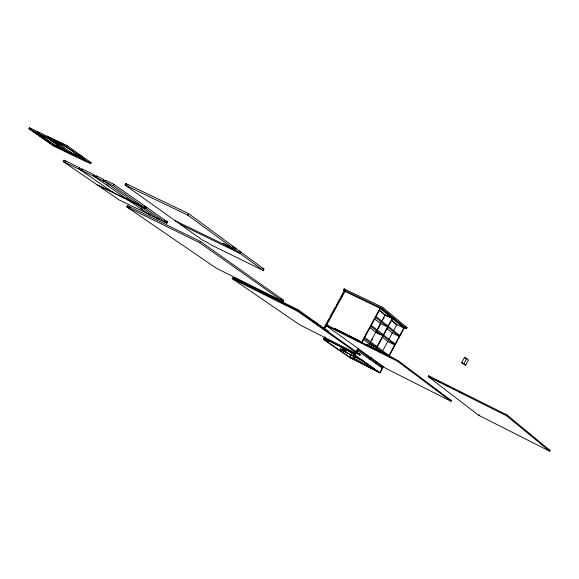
<?xml version="1.0" encoding="UTF-8"?>
<svg xmlns="http://www.w3.org/2000/svg" width="579" height="579" viewBox="0 0 579 579"><rect width="100%" height="100%" fill="white"/><g stroke="black" fill="none" stroke-linecap="round" stroke-linejoin="round"><path stroke-width="0.87" d="M341.357 297.512L340.604 297.273L344.302 290.477L345.156 290.89L341.19 297.845M126.215 198.344L127.756 199.719L113.759 192.901L79.012 168.916L79.699 167.809L63.994 160.224L63.22 161.57L96.874 184.679L113.766 192.626M330.428 317.603L329.719 317.256L335.429 306.769L336.138 307.116M337.043 305.451L336.334 305.104L339.714 298.902L340.423 299.249M549.674 451.207L550.05 450.476L507.059 415.005L428.634 375.822L428.207 376.611L478.847 415.389L549.674 451.207L506.625 415.831L428.207 376.611M506.625 415.831L507.059 415.005M478.847 415.389L479.224 414.68M465.646 365.19L468.418 359.964L466.732 358.473L464.474 357.381L461.687 362.62L465.646 365.19L461.687 362.62M450.99 401.298L451.359 400.603L397.939 360.485L326.339 324.71L325.926 325.463L385.672 368.266L450.99 401.298L397.52 361.267L325.926 325.463M463.945 363.721L466.732 358.473M397.52 361.267L397.939 360.485M369.887 359.335L370.386 358.401L357.996 349.55L357.482 350.512M376.299 347.443L376.806 346.51L364.582 337.376L364.061 338.331L376.299 347.443L369.388 343.991L363.207 339.41M382.676 335.617L383.175 334.691L371.125 325.275L370.603 326.23L382.676 335.617L375.749 332.208L369.648 327.49M387.358 326.925L387.865 325.991L375.93 316.38L375.416 317.328L387.358 326.925L380.425 323.545L374.389 318.725M370.878 357.829L370.032 359.407L369.453 359.118M375.568 349.137L392.186 318.312L385.1 314.889L370.314 342.269M367.701 366.493L366.746 365.827L367.954 363.576M370.256 359.602L370.763 358.669L382.56 367.093L382.068 368.012M370.401 359.675L371.682 357.308M375.937 349.412L392.54 318.609M370.603 366.645L370.256 367.788L369.301 367.129L370.111 365.624M375.945 363.373L376.799 361.788M382.343 351.496L387.887 341.197M388.741 339.612L392.576 332.491M393.43 330.906L396.839 324.566L391.266 319.977M394.523 344.845L395.016 343.933L383.537 334.973L383.037 335.907L394.523 344.845L387.735 341.487L382.263 337.26M399.097 336.348L399.582 335.444L388.227 326.288L387.72 327.215L399.097 336.348L392.287 333.026L386.881 328.698M383.168 366.29L379.752 372.652L349.535 357.279M388.726 355.955L404.12 327.33L401.703 326.158M324.385 337.152L323.27 339.2L349.911 357.533L380.106 372.905L383.53 366.55M389.081 356.215L404.46 327.613L380.338 307.572L361.622 342.182M389.732 356.997L390.441 356.447L366.442 344.462C365.892 345.453 366.478 343.231 365.718 344.997M403.31 327.149L406.538 328.713L407.073 327.707L382.77 307.406L344.172 288.885L343.608 289.927L345.004 291.049M343.282 348.066L342.493 348.978L346.191 351.048L347.038 349.484M358.075 341.176C358.835 339.417 358.256 341.632 358.799 340.64L335.451 328.981L338.353 331.079M350.823 357.902L349.839 357.221L351.012 354.891M354.413 356.678L353.335 359.175L352.358 358.502L353.964 355.528M358.206 348.5L354.637 355.101L354.058 354.804L356.65 350.006L382.212 368.078L381.648 367.795M358.596 348.782L355.607 354.312L324.414 338.44L324.826 338.722M361.586 343.253L380.367 308.513M406.538 328.713L382.198 308.462L382.77 307.406M359.935 355.245L360.29 354.58L298.265 310.684L232.635 277.891L232.237 278.608L299.495 324.681L359.935 355.245L297.859 311.422L232.237 278.608M368.208 346.184L369.474 343.832M368.707 346.22L369.995 343.832M371.711 340.647L372.572 339.062M378.159 328.713L380.736 323.943M383.312 319.167L384.174 317.574M329.502 340.611L328.662 342.16L327.591 341.422L328.38 340.524M334.72 329.502L335.132 328.749L358.647 340.532M335.089 329.241L335.132 328.749M363.171 361.086L340.64 349.651L340.249 349.383L341.798 346.524M346.191 351.048L345.142 350.324L345.721 349.26L325.55 339.055L324.978 340.105L328.662 342.16M314.469 321.938L317.133 323.328L316.742 324.045L320.426 326.65M323.661 328.373L328.807 318.928L329.516 319.275M324.421 328.785L345.171 290.68M324.472 328.872L330.225 317.972M350.085 357.554L323.842 339.489L325.21 336.971M297.396 310.366L297.801 309.62L234.169 277.848L233.771 278.571L297.396 310.366L302.527 313.999M297.859 311.422L298.265 310.684M283.044 301.5L283.674 300.349L200.428 241.436L127.481 205.697L126.772 206.942L216.271 268.178L283.044 301.5L199.697 242.731L126.772 206.942M265.652 294.501L266.058 293.77M269.857 296.6L270.263 295.869L272.434 297.389M270.393 296.875L270.798 296.137L272.26 297.157M272.506 297.924L272.904 297.193M263.206 270.422L263.959 269.061L188.645 213.637L125.882 183.543L125.05 185.012L202.151 239.901L207.868 242.695L210.814 244.794L263.206 270.422L187.791 215.156L125.05 185.012M199.697 242.731L200.428 241.436M128.835 200.037L128.321 200.081L137.447 204.532L158.595 219.253L166.788 223.262L167.512 221.967L146.668 207.318L144.258 206.146M187.791 215.156L188.645 213.637M166.788 223.262L145.915 208.65L146.668 207.318M149.52 214.541L119.071 199.921L97.323 184.99L128.198 200.023L149.512 214.809L158.48 219.195L156.938 218.03M149.512 214.809L150.207 214.744M158.595 219.253L157.148 217.965M137.136 204.003L127.879 199.777L128.82 199.487M128.198 200.023L126.642 198.85M145.481 208.346L113.122 185.7L104.676 181.328L105.458 181.343L105.653 180.33L113.911 184.317L146.234 207.014L145.481 208.346L137.136 204.286L134.914 202.455M137.447 204.532L135.964 203.511M113.122 185.7L113.911 184.317M79.012 168.916L80.423 169.893L63.22 161.57M90.635 163.741L91.207 162.742L67.019 145.582L29.536 127.793L28.95 128.806L53.804 146.14L90.635 163.741L66.426 146.61L28.95 128.806M53.811 145.734L32.764 131.049L65.825 146.769L86.387 161.302L53.811 145.734L54.375 144.757L38.424 133.59M66.426 146.61L67.019 145.582M138.019 204.083L137.259 204.061M159.384 219.137L158.718 219.036M138.091 204.546L137.57 204.59L145.915 208.65M37.382 131.954L38.996 132.721M47.058 136.55L51.9 138.851M53.514 139.619L64.001 144.591M54.375 144.757L64.153 149.418M69.039 151.749L84.512 159.138M61.577 148.6L52.906 144.135M71.188 153.189L75.994 155.483M88.804 161.599L91.207 162.742M343.608 289.927L382.198 308.462M385.462 315.193L391.759 318.226M93.48 175.915L94.913 176.899L80.546 169.951L81.444 169.734L81.632 168.735L94.131 174.764L93.407 175.857L127.879 199.777M102.968 180.503L104.415 181.495L95.036 176.957L95.948 176.747L96.092 175.719L103.627 179.352L102.896 180.445L137.136 204.286M404.656 326.534L407.073 327.707M394.929 323.647L403.795 327.938L379.998 308.209L344.831 291.302L345.229 291.621M341.132 297.946L336.906 305.712M233.431 247.204L235.863 248.384L235.067 249.802L175.184 220.7M238.526 250.946L240.936 252.118L240.155 253.53L180.583 224.551M385.549 324.87L387.865 325.991M164.364 220.425L167.512 221.967M262.345 268.28L263.959 269.061M398.07 334.698L399.582 335.444M336.848 305.813L330.283 317.864M381.633 333.931L383.175 334.691M376.118 332.498L380.729 334.771M392.75 342.819L395.016 343.933M375.264 345.743L376.806 346.51M280.453 298.75L283.674 300.349M369.757 344.273L375.134 346.951M366.131 344.23L390.297 356.338M336.696 330.044L340.727 332.057M342.493 332.976L344.107 333.779M344.751 334.069L354.572 339.012M355.216 339.301L358.596 341.024M366.876 345.127L374.237 348.84M374.881 349.13L381.286 352.329M383.037 353.233L389.283 356.324M435.386 379.737L436.32 380.244M437.767 380.968L439.888 382.024M442.494 383.291L443.297 383.689M444.752 384.42L446.879 385.484M447.017 385.585L449.145 386.656M452.756 388.458L454.906 389.529M458.532 391.346L460.689 392.424M460.819 392.526L462.976 393.604M325.774 330.102L328.134 331.289M368.092 357.243L370.386 358.401M358.683 353.769L360.29 354.58M448.132 398.974L451.359 400.603M547.633 449.253L550.05 450.476M380.302 365.957L382.56 367.093M346.141 349.513L354.818 353.914M323.27 339.2L323.842 339.489M324.978 340.105L327.591 341.422M342.493 348.978L345.142 350.324M361.021 359.479L362.461 360.21M361.405 359.747L363.561 360.84M340.249 349.383L362.787 360.826M353.429 357.909L367.708 365.168M370.09 366.377L373.39 368.128M349.839 357.221L352.358 358.502M366.746 365.827L369.301 367.129M127.481 205.697L130.463 207.738M232.635 277.891L234.111 278.904M63.994 160.224L66.187 161.729M234.169 277.848L236.391 279.382M79.446 168.156L81.661 169.69M80.553 169.661L82.153 170.74M350.252 356.295L350.628 356.555M81.415 169.111L82.891 170.132M95.919 176.117L97.381 177.131M93.914 175.148L96.107 176.675M106.717 184.788L108.302 185.859M126.121 198.184L127.583 199.198M140.863 208.498L142.325 209.518M148.477 213.731L149.932 214.744M29.536 127.793L30.998 128.82M40.494 135.457L44.873 138.519M46.334 139.539L50.72 142.608M348.435 350.679L380.106 372.905M347.856 350.389L379.187 372.369M103.409 179.736L105.631 181.285M134.603 202.143L136.087 203.178M140.473 206.334L141.92 207.34M47.42 138.019L68.257 152.639M53.731 140.379L71.644 152.994L71.072 153.985L50.279 139.373M57.343 143.57L58.776 144.576M63.082 147.609L64.522 148.622M303.997 315.034L310.605 319.702M312.067 320.744L316.474 323.856L316.865 323.133L297.801 309.62M321.902 327.692L328.532 332.389L328.915 331.68L317.133 323.328M71.55 149.382L73.757 150.945M78.889 154.586L81.827 156.663M125.882 183.543L128.075 185.106M326.339 324.71L328.525 326.281M358.799 340.64L362.309 343.209M231.984 246.082L234.683 248.065M366.442 344.462L368.519 345.989M375.995 348.891L380.15 351.974M386.946 355.368L376.668 347.718L377.175 346.785L388.806 355.477M390.441 356.447L393.264 358.553M428.634 375.822L431.478 378.007M344.172 288.885L345.569 290.014M379.419 310.214L386.388 315.953M379.542 310.51L385.817 315.678M391.397 320.274L396.282 324.298M464.474 357.381L466.167 358.879M229.841 246.509L222.966 243.173L227.055 246.155L233.894 249.484L229.841 246.509"/></g></svg>
